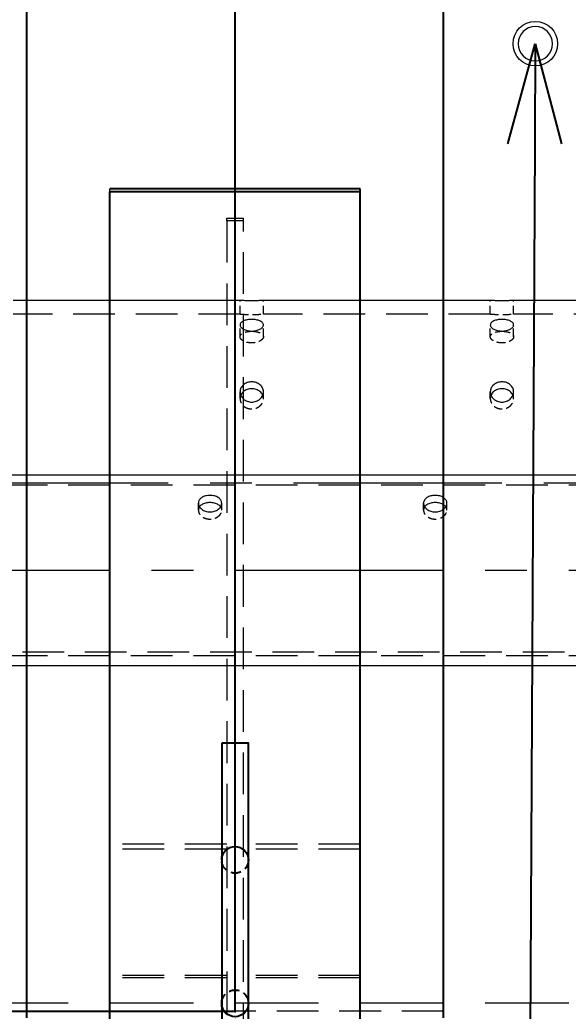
# Model space of a CAD drawing. Header units: millimetres. Extents: x -46397 to 283259, y -8690 to 23983.
# Drawn here: x 122153 to 122481, y 2979 to 3573 of the extents above; entities that cross this region are included whole.
import ezdxf
from ezdxf import colors
from ezdxf.entities.mleader import LeaderData, LeaderLine
from ezdxf.enums import TextEntityAlignment as Align
from ezdxf.math import Vec2, Vec3

# ---------------------------------------------------------------- set-up
doc = ezdxf.new("R2010")
doc.units = ezdxf.units.MM
for name, pattern in [('ACISOTGL', [3, 2, -1]), ('CENTER', [2, 1.25, -0.25, 0.25, -0.25]), ('CENTER2', [1.125, 0.75, -0.125, 0.125, -0.125]), ('HIDDEN', [0.375, 0.25, -0.125]), ('HIDDENX2', [0.75, 0.5, -0.25])]:
    doc.linetypes.add(name, pattern=pattern)
for name, color, linetype, lineweight in [('0-Dim', 7, 'Continuous', 0), ('2-Dashed', 50, 'ACISOTGL', 25), ('3-Centerline', 4, 'CENTER', 5), ('CHUAN NET KHUAT', 4, 'HIDDEN', 0), ('DUONGCHINH', 7, 'Continuous', 25), ('DUONGTAM', 1, 'CENTER', 0), ('Long_AM_Visible', 30, 'Continuous', 25), ('Standard', 7, 'Continuous', 0)]:
    doc.layers.add(name, color=color, linetype=linetype, lineweight=lineweight)
doc.layers.add('flashshoot', color=7, linetype='Continuous')
doc.styles.add('Long_Text', font='isocp.shx', dxfattribs={"width": 0.7})
doc.styles.get("Standard").update_dxf_attribs({"font": 'isocp.shx', "width": 0.8})

# ---------------------------------------------------------------- blocks, each defined once
blk = doc.blocks.new('A$C49aca623')
at = {"color": 2, "linetype": 'Continuous', "lineweight": 0, "ltscale": 10, "extrusion": (2.28848e-17, 1, 0)}
for p, q in [((3, -563.9), (-133, -563.9)), ((153, -563.9), (17, -563.9)), ((303, -563.9), (167, -563.9)), ((1960, -783), (-2832, -783))]:
    blk.add_line(p, q, dxfattribs=at)
at = {"color": 1, "linetype": 'HIDDENX2', "lineweight": 0, "ltscale": 10, "extrusion": (2.28848e-17, 1, 0)}
for p, q in [((3, -572.08), (3, -563.9)), ((17, -572.08), (17, -563.9)), ((153, -572.08), (153, -563.9)), ((167, -572.08), (167, -563.9)), ((3, -585.66), (3, -578.58)), ((17, -585.66), (17, -578.58)), ((153, -585.66), (153, -578.58)), ((167, -585.66), (167, -578.58)), ((3, -622.77), (3, -618.68)), ((17, -622.77), (17, -618.68)), ((153, -622.77), (153, -618.68)), ((167, -622.77), (167, -618.68))]:
    blk.add_line(p, q, dxfattribs=at)
at = {"color": 1, "linetype": 'HIDDENX2', "lineweight": 0, "ltscale": 50, "extrusion": (2.28848e-17, 1, 0)}
for p, q in [((3, -572.08), (-133, -572.08)), ((153, -572.08), (17, -572.08)), ((303, -572.08), (167, -572.08)), ((1960, -774.82), (-2832, -774.82))]:
    blk.add_line(p, q, dxfattribs=at)
at = {"color": 2, "linetype": 'Continuous', "lineweight": 0, "ltscale": 10}
for points, knots in [([(17, -563.9), (17, -563.9), (16.96, -563.9), (16.78, -563.91), (16.65, -563.92), (16.29, -563.94), (16.07, -563.96), (15.55, -563.98), (15.26, -564), (14.64, -564.03), (14.29, -564.04), (13.52, -564.07), (13.11, -564.08), (12.25, -564.1), (11.8, -564.11), (10.89, -564.12), (10.44, -564.12), (9.56, -564.12), (9.11, -564.12), (8.2, -564.11), (7.75, -564.1), (6.89, -564.08), (6.48, -564.07), (5.71, -564.04), (5.36, -564.03), (4.74, -564), (4.45, -563.98), (3.93, -563.96), (3.71, -563.94), (3.35, -563.92), (3.22, -563.91), (3.04, -563.9), (3, -563.9), (3, -563.9)], [10.550311, 10.550311, 10.550311, 10.550311, 11.869099, 11.869099, 13.187888, 13.187888, 14.506676, 14.506676, 15.825465, 15.825465, 17.144254, 17.144254, 18.463043, 18.463043, 19.781833, 19.781833, 21.100622, 21.100622, 22.419411, 22.419411, 23.7382, 23.7382, 25.05699, 25.05699, 26.375779, 26.375779, 27.694567, 27.694567, 29.013356, 29.013356, 30.332144, 30.332144, 31.650933, 31.650933, 31.650933, 31.650933]), ([(167, -563.9), (167, -563.9), (166.96, -563.9), (166.78, -563.91), (166.65, -563.92), (166.29, -563.94), (166.07, -563.96), (165.55, -563.98), (165.26, -564), (164.64, -564.03), (164.29, -564.04), (163.52, -564.07), (163.11, -564.08), (162.25, -564.1), (161.8, -564.11), (160.89, -564.12), (160.44, -564.12), (159.56, -564.12), (159.11, -564.12), (158.2, -564.11), (157.75, -564.1), (156.89, -564.08), (156.48, -564.07), (155.71, -564.04), (155.36, -564.03), (154.74, -564), (154.45, -563.98), (153.93, -563.96), (153.71, -563.94), (153.35, -563.92), (153.22, -563.91), (153.04, -563.9), (153, -563.9), (153, -563.9)], [10.550311, 10.550311, 10.550311, 10.550311, 11.869099, 11.869099, 13.187888, 13.187888, 14.506676, 14.506676, 15.825465, 15.825465, 17.144254, 17.144254, 18.463043, 18.463043, 19.781833, 19.781833, 21.100622, 21.100622, 22.419411, 22.419411, 23.7382, 23.7382, 25.05699, 25.05699, 26.375779, 26.375779, 27.694567, 27.694567, 29.013356, 29.013356, 30.332144, 30.332144, 31.650933, 31.650933, 31.650933, 31.650933]), ([(10, -575.27), (10.44, -575.27), (10.89, -575.29), (11.8, -575.37), (12.25, -575.43), (13.11, -575.59), (13.52, -575.69), (14.29, -575.92), (14.64, -576.06), (15.26, -576.34), (15.55, -576.51), (16.07, -576.86), (16.29, -577.06), (16.65, -577.47), (16.78, -577.69), (16.96, -578.13), (17, -578.36), (17, -578.8), (16.96, -579.03), (16.78, -579.49), (16.65, -579.72), (16.29, -580.17), (16.07, -580.39), (15.55, -580.79), (15.26, -580.98), (14.64, -581.32), (14.29, -581.47), (13.52, -581.76), (13.11, -581.88), (12.25, -582.07), (11.8, -582.15), (10.89, -582.25), (10.44, -582.27), (9.56, -582.27), (9.11, -582.25), (8.2, -582.15), (7.75, -582.07), (6.89, -581.88), (6.48, -581.76), (5.71, -581.47), (5.36, -581.32), (4.74, -580.98), (4.45, -580.79), (3.93, -580.39), (3.71, -580.17), (3.35, -579.72), (3.22, -579.49), (3.04, -579.03), (3, -578.8), (3, -578.36), (3.04, -578.13), (3.22, -577.69), (3.35, -577.47), (3.71, -577.06), (3.93, -576.86), (4.45, -576.51), (4.74, -576.34), (5.36, -576.06), (5.71, -575.92), (6.48, -575.69), (6.89, -575.59), (7.75, -575.43), (8.2, -575.37), (9.11, -575.29), (9.56, -575.27), (10, -575.27)], [0, 0, 0, 0, 1.318789, 1.318789, 2.637578, 2.637578, 3.956368, 3.956368, 5.275157, 5.275157, 6.593945, 6.593945, 7.912734, 7.912734, 9.231522, 9.231522, 10.550311, 10.550311, 11.869099, 11.869099, 13.187888, 13.187888, 14.506676, 14.506676, 15.825465, 15.825465, 17.144254, 17.144254, 18.463043, 18.463043, 19.781833, 19.781833, 21.100622, 21.100622, 22.419411, 22.419411, 23.7382, 23.7382, 25.05699, 25.05699, 26.375779, 26.375779, 27.694567, 27.694567, 29.013356, 29.013356, 30.332144, 30.332144, 31.650933, 31.650933, 32.969721, 32.969721, 34.28851, 34.28851, 35.607298, 35.607298, 36.926087, 36.926087, 38.244876, 38.244876, 39.563665, 39.563665, 40.882454, 40.882454, 42.201244, 42.201244, 42.201244, 42.201244]), ([(160, -575.27), (160.44, -575.27), (160.89, -575.29), (161.8, -575.37), (162.25, -575.43), (163.11, -575.59), (163.52, -575.69), (164.29, -575.92), (164.64, -576.06), (165.26, -576.34), (165.55, -576.51), (166.07, -576.86), (166.29, -577.06), (166.65, -577.47), (166.78, -577.69), (166.96, -578.13), (167, -578.36), (167, -578.8), (166.96, -579.03), (166.78, -579.49), (166.65, -579.72), (166.29, -580.17), (166.07, -580.39), (165.55, -580.79), (165.26, -580.98), (164.64, -581.32), (164.29, -581.47), (163.52, -581.76), (163.11, -581.88), (162.25, -582.07), (161.8, -582.15), (160.89, -582.25), (160.44, -582.27), (159.56, -582.27), (159.11, -582.25), (158.2, -582.15), (157.75, -582.07), (156.89, -581.88), (156.48, -581.76), (155.71, -581.47), (155.36, -581.32), (154.74, -580.98), (154.45, -580.79), (153.93, -580.39), (153.71, -580.17), (153.35, -579.72), (153.22, -579.49), (153.04, -579.03), (153, -578.8), (153, -578.36), (153.04, -578.13), (153.22, -577.69), (153.35, -577.47), (153.71, -577.06), (153.93, -576.86), (154.45, -576.51), (154.74, -576.34), (155.36, -576.06), (155.71, -575.92), (156.48, -575.69), (156.89, -575.59), (157.75, -575.43), (158.2, -575.37), (159.11, -575.29), (159.56, -575.27), (160, -575.27)], [0, 0, 0, 0, 1.318789, 1.318789, 2.637578, 2.637578, 3.956368, 3.956368, 5.275157, 5.275157, 6.593945, 6.593945, 7.912734, 7.912734, 9.231522, 9.231522, 10.550311, 10.550311, 11.869099, 11.869099, 13.187888, 13.187888, 14.506676, 14.506676, 15.825465, 15.825465, 17.144254, 17.144254, 18.463043, 18.463043, 19.781833, 19.781833, 21.100622, 21.100622, 22.419411, 22.419411, 23.7382, 23.7382, 25.05699, 25.05699, 26.375779, 26.375779, 27.694567, 27.694567, 29.013356, 29.013356, 30.332144, 30.332144, 31.650933, 31.650933, 32.969721, 32.969721, 34.28851, 34.28851, 35.607298, 35.607298, 36.926087, 36.926087, 38.244876, 38.244876, 39.563665, 39.563665, 40.882454, 40.882454, 42.201244, 42.201244, 42.201244, 42.201244]), ([(10, -612.72), (10.44, -612.72), (10.89, -612.76), (11.8, -612.91), (12.25, -613.02), (13.11, -613.32), (13.52, -613.51), (14.29, -613.94), (14.64, -614.18), (15.26, -614.71), (15.55, -615), (16.07, -615.65), (16.29, -616), (16.65, -616.74), (16.78, -617.12), (16.96, -617.9), (17, -618.29), (17, -619.06), (16.96, -619.45), (16.78, -620.24), (16.65, -620.63), (16.29, -621.39), (16.07, -621.75), (15.55, -622.43), (15.26, -622.74), (14.64, -623.29), (14.29, -623.55), (13.52, -624.01), (13.11, -624.21), (12.25, -624.53), (11.8, -624.65), (10.89, -624.81), (10.44, -624.85), (9.56, -624.85), (9.11, -624.81), (8.2, -624.65), (7.75, -624.53), (6.89, -624.21), (6.48, -624.01), (5.71, -623.55), (5.36, -623.29), (4.74, -622.74), (4.45, -622.43), (3.93, -621.75), (3.71, -621.39), (3.35, -620.63), (3.22, -620.24), (3.04, -619.45), (3, -619.06), (3, -618.29), (3.04, -617.9), (3.22, -617.12), (3.35, -616.74), (3.71, -616), (3.93, -615.65), (4.45, -615), (4.74, -614.71), (5.36, -614.18), (5.71, -613.94), (6.48, -613.51), (6.89, -613.32), (7.75, -613.02), (8.2, -612.91), (9.11, -612.76), (9.56, -612.72), (10, -612.72)], [0, 0, 0, 0, 1.318789, 1.318789, 2.637578, 2.637578, 3.956368, 3.956368, 5.275157, 5.275157, 6.593945, 6.593945, 7.912734, 7.912734, 9.231522, 9.231522, 10.550311, 10.550311, 11.869099, 11.869099, 13.187888, 13.187888, 14.506676, 14.506676, 15.825465, 15.825465, 17.144254, 17.144254, 18.463043, 18.463043, 19.781833, 19.781833, 21.100622, 21.100622, 22.419411, 22.419411, 23.7382, 23.7382, 25.05699, 25.05699, 26.375779, 26.375779, 27.694567, 27.694567, 29.013356, 29.013356, 30.332144, 30.332144, 31.650933, 31.650933, 32.969721, 32.969721, 34.28851, 34.28851, 35.607298, 35.607298, 36.926087, 36.926087, 38.244876, 38.244876, 39.563665, 39.563665, 40.882454, 40.882454, 42.201244, 42.201244, 42.201244, 42.201244]), ([(10, -616.82), (9.56, -616.82), (9.11, -616.86), (8.2, -617.01), (7.75, -617.12), (6.89, -617.42), (6.48, -617.6), (5.71, -618.03), (5.36, -618.28), (4.74, -618.8), (4.45, -619.1), (3.93, -619.74), (3.71, -620.09), (3.49, -620.55), (3.45, -620.64), (3.41, -620.73)], [0, 0, 0, 0, 1.318854, 1.318854, 2.637708, 2.637708, 3.956563, 3.956563, 5.275417, 5.275417, 6.59427, 6.59427, 7.913123, 7.913123, 8.233495, 8.233495, 8.233495, 8.233495]), ([(16.59, -620.73), (16.55, -620.64), (16.51, -620.55), (16.29, -620.09), (16.07, -619.74), (15.55, -619.1), (15.26, -618.8), (14.64, -618.28), (14.29, -618.03), (13.52, -617.6), (13.11, -617.42), (12.25, -617.12), (11.8, -617.01), (10.89, -616.86), (10.44, -616.82), (10, -616.82)], [33.969824, 33.969824, 33.969824, 33.969824, 34.290196, 34.290196, 35.609049, 35.609049, 36.927902, 36.927902, 38.246757, 38.246757, 39.565611, 39.565611, 40.884465, 40.884465, 42.203319, 42.203319, 42.203319, 42.203319]), ([(160, -612.72), (160.44, -612.72), (160.89, -612.76), (161.8, -612.91), (162.25, -613.02), (163.11, -613.32), (163.52, -613.51), (164.29, -613.94), (164.64, -614.18), (165.26, -614.71), (165.55, -615), (166.07, -615.65), (166.29, -616), (166.65, -616.74), (166.78, -617.12), (166.96, -617.9), (167, -618.29), (167, -619.06), (166.96, -619.45), (166.78, -620.24), (166.65, -620.63), (166.29, -621.39), (166.07, -621.75), (165.55, -622.43), (165.26, -622.74), (164.64, -623.29), (164.29, -623.55), (163.52, -624.01), (163.11, -624.21), (162.25, -624.53), (161.8, -624.65), (160.89, -624.81), (160.44, -624.85), (159.56, -624.85), (159.11, -624.81), (158.2, -624.65), (157.75, -624.53), (156.89, -624.21), (156.48, -624.01), (155.71, -623.55), (155.36, -623.29), (154.74, -622.74), (154.45, -622.43), (153.93, -621.75), (153.71, -621.39), (153.35, -620.63), (153.22, -620.24), (153.04, -619.45), (153, -619.06), (153, -618.29), (153.04, -617.9), (153.22, -617.12), (153.35, -616.74), (153.71, -616), (153.93, -615.65), (154.45, -615), (154.74, -614.71), (155.36, -614.18), (155.71, -613.94), (156.48, -613.51), (156.89, -613.32), (157.75, -613.02), (158.2, -612.91), (159.11, -612.76), (159.56, -612.72), (160, -612.72)], [0, 0, 0, 0, 1.318789, 1.318789, 2.637578, 2.637578, 3.956368, 3.956368, 5.275157, 5.275157, 6.593945, 6.593945, 7.912734, 7.912734, 9.231522, 9.231522, 10.550311, 10.550311, 11.869099, 11.869099, 13.187888, 13.187888, 14.506676, 14.506676, 15.825465, 15.825465, 17.144254, 17.144254, 18.463043, 18.463043, 19.781833, 19.781833, 21.100622, 21.100622, 22.419411, 22.419411, 23.7382, 23.7382, 25.05699, 25.05699, 26.375779, 26.375779, 27.694567, 27.694567, 29.013356, 29.013356, 30.332144, 30.332144, 31.650933, 31.650933, 32.969721, 32.969721, 34.28851, 34.28851, 35.607298, 35.607298, 36.926087, 36.926087, 38.244876, 38.244876, 39.563665, 39.563665, 40.882454, 40.882454, 42.201244, 42.201244, 42.201244, 42.201244]), ([(160, -616.82), (159.56, -616.82), (159.11, -616.86), (158.2, -617.01), (157.75, -617.12), (156.89, -617.42), (156.48, -617.6), (155.71, -618.03), (155.36, -618.28), (154.74, -618.8), (154.45, -619.1), (153.93, -619.74), (153.71, -620.09), (153.49, -620.55), (153.45, -620.64), (153.41, -620.73)], [0, 0, 0, 0, 1.318854, 1.318854, 2.637708, 2.637708, 3.956563, 3.956563, 5.275417, 5.275417, 6.59427, 6.59427, 7.913123, 7.913123, 8.233495, 8.233495, 8.233495, 8.233495]), ([(166.59, -620.73), (166.55, -620.64), (166.51, -620.55), (166.29, -620.09), (166.07, -619.74), (165.55, -619.1), (165.26, -618.8), (164.64, -618.28), (164.29, -618.03), (163.52, -617.6), (163.11, -617.42), (162.25, -617.12), (161.8, -617.01), (160.89, -616.86), (160.44, -616.82), (160, -616.82)], [33.969824, 33.969824, 33.969824, 33.969824, 34.290196, 34.290196, 35.609049, 35.609049, 36.927902, 36.927902, 38.246757, 38.246757, 39.565611, 39.565611, 40.884465, 40.884465, 42.203319, 42.203319, 42.203319, 42.203319])]:
    blk.add_open_spline(points, degree=3, knots=knots, dxfattribs=at)
at = {"color": 1, "linetype": 'HIDDENX2', "lineweight": 0, "ltscale": 10}
for points, knots in [([(3, -572.08), (3, -572.08), (3.04, -572.08), (3.22, -572.09), (3.35, -572.1), (3.71, -572.13), (3.93, -572.14), (4.45, -572.17), (4.74, -572.19), (5.36, -572.22), (5.71, -572.23), (6.48, -572.26), (6.89, -572.28), (7.75, -572.3), (8.2, -572.31), (9.11, -572.32), (9.56, -572.32), (10.44, -572.32), (10.89, -572.32), (11.8, -572.31), (12.25, -572.3), (13.11, -572.28), (13.52, -572.26), (14.29, -572.23), (14.64, -572.22), (15.26, -572.19), (15.55, -572.17), (16.07, -572.14), (16.29, -572.13), (16.65, -572.1), (16.78, -572.09), (16.96, -572.08), (17, -572.08), (17, -572.08)], [10.55083, 10.55083, 10.55083, 10.55083, 11.869683, 11.869683, 13.188536, 13.188536, 14.507389, 14.507389, 15.826243, 15.826243, 17.145097, 17.145097, 18.463951, 18.463951, 19.782805, 19.782805, 21.10166, 21.10166, 22.420514, 22.420514, 23.739368, 23.739368, 25.058222, 25.058222, 26.377077, 26.377077, 27.69593, 27.69593, 29.014783, 29.014783, 30.333636, 30.333636, 31.652489, 31.652489, 31.652489, 31.652489]), ([(153, -572.08), (153, -572.08), (153.04, -572.08), (153.22, -572.09), (153.35, -572.1), (153.71, -572.13), (153.93, -572.14), (154.45, -572.17), (154.74, -572.19), (155.36, -572.22), (155.71, -572.23), (156.48, -572.26), (156.89, -572.28), (157.75, -572.3), (158.2, -572.31), (159.11, -572.32), (159.56, -572.32), (160.44, -572.32), (160.89, -572.32), (161.8, -572.31), (162.25, -572.3), (163.11, -572.28), (163.52, -572.26), (164.29, -572.23), (164.64, -572.22), (165.26, -572.19), (165.55, -572.17), (166.07, -572.14), (166.29, -572.13), (166.65, -572.1), (166.78, -572.09), (166.96, -572.08), (167, -572.08), (167, -572.08)], [10.55083, 10.55083, 10.55083, 10.55083, 11.869683, 11.869683, 13.188536, 13.188536, 14.507389, 14.507389, 15.826243, 15.826243, 17.145097, 17.145097, 18.463951, 18.463951, 19.782805, 19.782805, 21.10166, 21.10166, 22.420514, 22.420514, 23.739368, 23.739368, 25.058222, 25.058222, 26.377077, 26.377077, 27.69593, 27.69593, 29.014783, 29.014783, 30.333636, 30.333636, 31.652489, 31.652489, 31.652489, 31.652489]), ([(10, -582.37), (9.56, -582.37), (9.11, -582.39), (8.2, -582.47), (7.75, -582.53), (6.89, -582.69), (6.48, -582.79), (5.71, -583.02), (5.36, -583.15), (4.74, -583.43), (4.45, -583.59), (3.93, -583.95), (3.71, -584.15), (3.35, -584.56), (3.22, -584.77), (3.04, -585.22), (3, -585.44), (3, -585.88), (3.04, -586.11), (3.22, -586.57), (3.35, -586.81), (3.71, -587.26), (3.93, -587.48), (4.45, -587.88), (4.74, -588.07), (5.36, -588.41), (5.71, -588.57), (6.48, -588.85), (6.89, -588.97), (7.75, -589.17), (8.2, -589.25), (9.11, -589.35), (9.56, -589.37), (10.44, -589.37), (10.89, -589.35), (11.8, -589.25), (12.25, -589.17), (13.11, -588.97), (13.52, -588.85), (14.29, -588.57), (14.64, -588.41), (15.26, -588.07), (15.55, -587.88), (16.07, -587.48), (16.29, -587.26), (16.65, -586.81), (16.78, -586.57), (16.96, -586.11), (17, -585.88), (17, -585.44), (16.96, -585.22), (16.78, -584.77), (16.65, -584.56), (16.29, -584.15), (16.07, -583.95), (15.55, -583.59), (15.26, -583.43), (14.64, -583.15), (14.29, -583.02), (13.52, -582.79), (13.11, -582.69), (12.25, -582.53), (11.8, -582.47), (10.89, -582.39), (10.44, -582.37), (10, -582.37)], [0, 0, 0, 0, 1.318854, 1.318854, 2.637708, 2.637708, 3.956563, 3.956563, 5.275417, 5.275417, 6.59427, 6.59427, 7.913123, 7.913123, 9.231977, 9.231977, 10.55083, 10.55083, 11.869683, 11.869683, 13.188536, 13.188536, 14.507389, 14.507389, 15.826243, 15.826243, 17.145097, 17.145097, 18.463951, 18.463951, 19.782805, 19.782805, 21.10166, 21.10166, 22.420514, 22.420514, 23.739368, 23.739368, 25.058222, 25.058222, 26.377077, 26.377077, 27.69593, 27.69593, 29.014783, 29.014783, 30.333636, 30.333636, 31.652489, 31.652489, 32.971343, 32.971343, 34.290196, 34.290196, 35.609049, 35.609049, 36.927902, 36.927902, 38.246757, 38.246757, 39.565611, 39.565611, 40.884465, 40.884465, 42.203319, 42.203319, 42.203319, 42.203319]), ([(160, -582.37), (159.56, -582.37), (159.11, -582.39), (158.2, -582.47), (157.75, -582.53), (156.89, -582.69), (156.48, -582.79), (155.71, -583.02), (155.36, -583.15), (154.74, -583.43), (154.45, -583.59), (153.93, -583.95), (153.71, -584.15), (153.35, -584.56), (153.22, -584.77), (153.04, -585.22), (153, -585.44), (153, -585.88), (153.04, -586.11), (153.22, -586.57), (153.35, -586.81), (153.71, -587.26), (153.93, -587.48), (154.45, -587.88), (154.74, -588.07), (155.36, -588.41), (155.71, -588.57), (156.48, -588.85), (156.89, -588.97), (157.75, -589.17), (158.2, -589.25), (159.11, -589.35), (159.56, -589.37), (160.44, -589.37), (160.89, -589.35), (161.8, -589.25), (162.25, -589.17), (163.11, -588.97), (163.52, -588.85), (164.29, -588.57), (164.64, -588.41), (165.26, -588.07), (165.55, -587.88), (166.07, -587.48), (166.29, -587.26), (166.65, -586.81), (166.78, -586.57), (166.96, -586.11), (167, -585.88), (167, -585.44), (166.96, -585.22), (166.78, -584.77), (166.65, -584.56), (166.29, -584.15), (166.07, -583.95), (165.55, -583.59), (165.26, -583.43), (164.64, -583.15), (164.29, -583.02), (163.52, -582.79), (163.11, -582.69), (162.25, -582.53), (161.8, -582.47), (160.89, -582.39), (160.44, -582.37), (160, -582.37)], [0, 0, 0, 0, 1.318854, 1.318854, 2.637708, 2.637708, 3.956563, 3.956563, 5.275417, 5.275417, 6.59427, 6.59427, 7.913123, 7.913123, 9.231977, 9.231977, 10.55083, 10.55083, 11.869683, 11.869683, 13.188536, 13.188536, 14.507389, 14.507389, 15.826243, 15.826243, 17.145097, 17.145097, 18.463951, 18.463951, 19.782805, 19.782805, 21.10166, 21.10166, 22.420514, 22.420514, 23.739368, 23.739368, 25.058222, 25.058222, 26.377077, 26.377077, 27.69593, 27.69593, 29.014783, 29.014783, 30.333636, 30.333636, 31.652489, 31.652489, 32.971343, 32.971343, 34.290196, 34.290196, 35.609049, 35.609049, 36.927902, 36.927902, 38.246757, 38.246757, 39.565611, 39.565611, 40.884465, 40.884465, 42.203319, 42.203319, 42.203319, 42.203319]), ([(3.41, -620.73), (3.29, -621.02), (3.2, -621.31), (3.04, -621.99), (3, -622.38), (3, -623.15), (3.04, -623.54), (3.22, -624.33), (3.35, -624.72), (3.71, -625.48), (3.93, -625.85), (4.45, -626.52), (4.74, -626.84), (5.36, -627.39), (5.71, -627.65), (6.48, -628.11), (6.89, -628.31), (7.75, -628.63), (8.2, -628.75), (9.11, -628.91), (9.56, -628.95), (10.44, -628.95), (10.89, -628.91), (11.8, -628.75), (12.25, -628.63), (13.11, -628.31), (13.52, -628.11), (14.29, -627.65), (14.64, -627.39), (15.26, -626.84), (15.55, -626.52), (16.07, -625.85), (16.29, -625.48), (16.65, -624.72), (16.78, -624.33), (16.96, -623.54), (17, -623.15), (17, -622.38), (16.96, -621.99), (16.8, -621.31), (16.71, -621.02), (16.59, -620.73)], [8.233495, 8.233495, 8.233495, 8.233495, 9.231977, 9.231977, 10.55083, 10.55083, 11.869683, 11.869683, 13.188536, 13.188536, 14.507389, 14.507389, 15.826243, 15.826243, 17.145097, 17.145097, 18.463951, 18.463951, 19.782805, 19.782805, 21.10166, 21.10166, 22.420514, 22.420514, 23.739368, 23.739368, 25.058222, 25.058222, 26.377077, 26.377077, 27.69593, 27.69593, 29.014783, 29.014783, 30.333636, 30.333636, 31.652489, 31.652489, 32.971343, 32.971343, 33.969824, 33.969824, 33.969824, 33.969824]), ([(153.41, -620.73), (153.29, -621.02), (153.2, -621.31), (153.04, -621.99), (153, -622.38), (153, -623.15), (153.04, -623.54), (153.22, -624.33), (153.35, -624.72), (153.71, -625.48), (153.93, -625.85), (154.45, -626.52), (154.74, -626.84), (155.36, -627.39), (155.71, -627.65), (156.48, -628.11), (156.89, -628.31), (157.75, -628.63), (158.2, -628.75), (159.11, -628.91), (159.56, -628.95), (160.44, -628.95), (160.89, -628.91), (161.8, -628.75), (162.25, -628.63), (163.11, -628.31), (163.52, -628.11), (164.29, -627.65), (164.64, -627.39), (165.26, -626.84), (165.55, -626.52), (166.07, -625.85), (166.29, -625.48), (166.65, -624.72), (166.78, -624.33), (166.96, -623.54), (167, -623.15), (167, -622.38), (166.96, -621.99), (166.8, -621.31), (166.71, -621.02), (166.59, -620.73)], [8.233495, 8.233495, 8.233495, 8.233495, 9.231977, 9.231977, 10.55083, 10.55083, 11.869683, 11.869683, 13.188536, 13.188536, 14.507389, 14.507389, 15.826243, 15.826243, 17.145097, 17.145097, 18.463951, 18.463951, 19.782805, 19.782805, 21.10166, 21.10166, 22.420514, 22.420514, 23.739368, 23.739368, 25.058222, 25.058222, 26.377077, 26.377077, 27.69593, 27.69593, 29.014783, 29.014783, 30.333636, 30.333636, 31.652489, 31.652489, 32.971343, 32.971343, 33.969824, 33.969824, 33.969824, 33.969824])]:
    blk.add_open_spline(points, degree=3, knots=knots, dxfattribs=at)
at = {"layer": 'DUONGTAM', "ltscale": 100, "extrusion": (2.28848e-17, 1, 0)}
blk.add_line((1960, -673.45), (-3000, -673.45), dxfattribs=at)
blk = doc.blocks.new('A$C46e65358')
at = {"color": 150, "linetype": 'Continuous', "lineweight": 0, "ltscale": 10, "extrusion": (2.28848e-17, 1, 0)}
for p, q in [((1125, -668.7), (-3000, -668.7)), ((1125, -783), (-2842, -783))]:
    blk.add_line(p, q, dxfattribs=at)
at = {"color": 1, "linetype": 'HIDDENX2', "lineweight": 0, "ltscale": 50, "extrusion": (2.28848e-17, 1, 0)}
for p, q in [((1125, -674.72), (-3000, -674.72)), ((1125, -776.98), (-2842, -776.98))]:
    blk.add_line(p, q, dxfattribs=at)
at = {"color": 1, "linetype": 'HIDDENX2', "lineweight": 0, "ltscale": 10, "extrusion": (2.28848e-17, 1, 0)}
for p, q in [((-22, -689.7), (-22, -685.44)), ((-8, -689.7), (-8, -685.44)), ((113, -689.7), (113, -685.44)), ((127, -689.7), (127, -685.44))]:
    blk.add_line(p, q, dxfattribs=at)
at = {"color": 150, "linetype": 'Continuous', "lineweight": 0, "ltscale": 10}
for points, knots in [([(-15, -680.79), (-14.56, -680.79), (-14.11, -680.82), (-13.2, -680.93), (-12.75, -681.01), (-11.89, -681.24), (-11.48, -681.38), (-10.71, -681.7), (-10.36, -681.89), (-9.74, -682.29), (-9.45, -682.52), (-8.93, -683.02), (-8.71, -683.3), (-8.35, -683.88), (-8.22, -684.19), (-8.04, -684.81), (-8, -685.13), (-8, -685.75), (-8.04, -686.08), (-8.22, -686.73), (-8.35, -687.06), (-8.71, -687.7), (-8.93, -688.01), (-9.45, -688.58), (-9.74, -688.85), (-10.36, -689.33), (-10.71, -689.56), (-11.48, -689.96), (-11.89, -690.13), (-12.75, -690.41), (-13.2, -690.52), (-14.11, -690.66), (-14.56, -690.69), (-15.44, -690.69), (-15.89, -690.66), (-16.8, -690.52), (-17.25, -690.41), (-18.11, -690.13), (-18.52, -689.96), (-19.29, -689.56), (-19.64, -689.33), (-20.26, -688.85), (-20.55, -688.58), (-21.07, -688.01), (-21.29, -687.7), (-21.65, -687.06), (-21.78, -686.73), (-21.96, -686.08), (-22, -685.75), (-22, -685.13), (-21.96, -684.81), (-21.78, -684.19), (-21.65, -683.88), (-21.29, -683.3), (-21.07, -683.02), (-20.55, -682.52), (-20.26, -682.29), (-19.64, -681.89), (-19.29, -681.7), (-18.52, -681.38), (-18.11, -681.24), (-17.25, -681.01), (-16.8, -680.93), (-15.89, -680.82), (-15.44, -680.79), (-15, -680.79)], [0, 0, 0, 0, 1.319832, 1.319832, 2.639664, 2.639664, 3.959497, 3.959497, 5.279329, 5.279329, 6.599151, 6.599151, 7.918973, 7.918973, 9.238795, 9.238795, 10.558617, 10.558617, 11.878439, 11.878439, 13.198261, 13.198261, 14.518084, 14.518084, 15.837906, 15.837906, 17.157738, 17.157738, 18.47757, 18.47757, 19.797402, 19.797402, 21.117235, 21.117235, 22.437067, 22.437067, 23.756899, 23.756899, 25.076731, 25.076731, 26.396564, 26.396564, 27.716386, 27.716386, 29.036208, 29.036208, 30.35603, 30.35603, 31.675852, 31.675852, 32.995674, 32.995674, 34.315496, 34.315496, 35.635318, 35.635318, 36.95514, 36.95514, 38.274973, 38.274973, 39.594805, 39.594805, 40.914637, 40.914637, 42.234469, 42.234469, 42.234469, 42.234469]), ([(120, -680.79), (120.44, -680.79), (120.89, -680.82), (121.8, -680.93), (122.25, -681.01), (123.11, -681.24), (123.52, -681.38), (124.29, -681.7), (124.64, -681.89), (125.26, -682.29), (125.55, -682.52), (126.07, -683.02), (126.29, -683.3), (126.65, -683.88), (126.78, -684.19), (126.96, -684.81), (127, -685.13), (127, -685.75), (126.96, -686.08), (126.78, -686.73), (126.65, -687.06), (126.29, -687.7), (126.07, -688.01), (125.55, -688.58), (125.26, -688.85), (124.64, -689.33), (124.29, -689.56), (123.52, -689.96), (123.11, -690.13), (122.25, -690.41), (121.8, -690.52), (120.89, -690.66), (120.44, -690.69), (119.56, -690.69), (119.11, -690.66), (118.2, -690.52), (117.75, -690.41), (116.89, -690.13), (116.48, -689.96), (115.71, -689.56), (115.36, -689.33), (114.74, -688.85), (114.45, -688.58), (113.93, -688.01), (113.71, -687.7), (113.35, -687.06), (113.22, -686.73), (113.04, -686.08), (113, -685.75), (113, -685.13), (113.04, -684.81), (113.22, -684.19), (113.35, -683.88), (113.71, -683.3), (113.93, -683.02), (114.45, -682.52), (114.74, -682.29), (115.36, -681.89), (115.71, -681.7), (116.48, -681.38), (116.89, -681.24), (117.75, -681.01), (118.2, -680.93), (119.11, -680.82), (119.56, -680.79), (120, -680.79)], [0, 0, 0, 0, 1.319832, 1.319832, 2.639664, 2.639664, 3.959497, 3.959497, 5.279329, 5.279329, 6.599151, 6.599151, 7.918973, 7.918973, 9.238795, 9.238795, 10.558617, 10.558617, 11.878439, 11.878439, 13.198261, 13.198261, 14.518084, 14.518084, 15.837906, 15.837906, 17.157738, 17.157738, 18.47757, 18.47757, 19.797402, 19.797402, 21.117235, 21.117235, 22.437067, 22.437067, 23.756899, 23.756899, 25.076731, 25.076731, 26.396564, 26.396564, 27.716386, 27.716386, 29.036208, 29.036208, 30.35603, 30.35603, 31.675852, 31.675852, 32.995674, 32.995674, 34.315496, 34.315496, 35.635318, 35.635318, 36.95514, 36.95514, 38.274973, 38.274973, 39.594805, 39.594805, 40.914637, 40.914637, 42.234469, 42.234469, 42.234469, 42.234469]), ([(-15, -685.09), (-15.44, -685.09), (-15.89, -685.11), (-16.8, -685.22), (-17.25, -685.3), (-18.11, -685.52), (-18.52, -685.66), (-19.29, -685.98), (-19.64, -686.17), (-20.26, -686.56), (-20.55, -686.79), (-21, -687.22), (-21.17, -687.42), (-21.32, -687.63)], [0, 0, 0, 0, 1.320193, 1.320193, 2.640387, 2.640387, 3.96058, 3.96058, 5.280773, 5.280773, 6.600951, 6.600951, 7.575934, 7.575934, 7.575934, 7.575934]), ([(-8.68, -687.63), (-8.83, -687.42), (-9, -687.22), (-9.45, -686.79), (-9.74, -686.56), (-10.36, -686.17), (-10.71, -685.98), (-11.48, -685.66), (-11.89, -685.52), (-12.75, -685.3), (-13.2, -685.22), (-14.11, -685.11), (-14.56, -685.09), (-15, -685.09)], [34.669998, 34.669998, 34.669998, 34.669998, 35.644982, 35.644982, 36.965159, 36.965159, 38.285352, 38.285352, 39.605546, 39.605546, 40.925739, 40.925739, 42.245932, 42.245932, 42.245932, 42.245932]), ([(120, -685.09), (119.56, -685.09), (119.11, -685.11), (118.2, -685.22), (117.75, -685.3), (116.89, -685.52), (116.48, -685.66), (115.71, -685.98), (115.36, -686.17), (114.74, -686.56), (114.45, -686.79), (114, -687.22), (113.83, -687.42), (113.68, -687.63)], [0, 0, 0, 0, 1.320193, 1.320193, 2.640387, 2.640387, 3.96058, 3.96058, 5.280773, 5.280773, 6.600951, 6.600951, 7.575934, 7.575934, 7.575934, 7.575934]), ([(126.32, -687.63), (126.17, -687.42), (126, -687.22), (125.55, -686.79), (125.26, -686.56), (124.64, -686.17), (124.29, -685.98), (123.52, -685.66), (123.11, -685.52), (122.25, -685.3), (121.8, -685.22), (120.89, -685.11), (120.44, -685.09), (120, -685.09)], [34.669998, 34.669998, 34.669998, 34.669998, 35.644982, 35.644982, 36.965159, 36.965159, 38.285352, 38.285352, 39.605546, 39.605546, 40.925739, 40.925739, 42.245932, 42.245932, 42.245932, 42.245932])]:
    blk.add_open_spline(points, degree=3, knots=knots, dxfattribs=at)
at = {"color": 1, "linetype": 'HIDDENX2', "lineweight": 0, "ltscale": 10}
for points in [[(-21.32, -687.63), (-21.37, -687.7), (-21.42, -687.77), (-21.65, -688.14), (-21.78, -688.44), (-21.96, -689.07), (-22, -689.38), (-22, -690.01), (-21.96, -690.33), (-21.78, -690.99), (-21.65, -691.32), (-21.29, -691.96), (-21.07, -692.27), (-20.55, -692.85), (-20.26, -693.12), (-19.64, -693.61), (-19.29, -693.83), (-18.52, -694.24), (-18.11, -694.42), (-17.25, -694.7), (-16.8, -694.81), (-15.89, -694.95), (-15.44, -694.99), (-14.56, -694.99), (-14.11, -694.95), (-13.2, -694.81), (-12.75, -694.7), (-11.89, -694.42), (-11.48, -694.24), (-10.71, -693.83), (-10.36, -693.61), (-9.74, -693.12), (-9.45, -692.85), (-8.93, -692.27), (-8.71, -691.96), (-8.35, -691.32), (-8.22, -690.99), (-8.04, -690.33), (-8, -690.01), (-8, -689.38), (-8.04, -689.07), (-8.22, -688.44), (-8.35, -688.14), (-8.58, -687.77), (-8.63, -687.7), (-8.68, -687.63)], [(113.68, -687.63), (113.63, -687.7), (113.58, -687.77), (113.35, -688.14), (113.22, -688.44), (113.04, -689.07), (113, -689.38), (113, -690.01), (113.04, -690.33), (113.22, -690.99), (113.35, -691.32), (113.71, -691.96), (113.93, -692.27), (114.45, -692.85), (114.74, -693.12), (115.36, -693.61), (115.71, -693.83), (116.48, -694.24), (116.89, -694.42), (117.75, -694.7), (118.2, -694.81), (119.11, -694.95), (119.56, -694.99), (120.44, -694.99), (120.89, -694.95), (121.8, -694.81), (122.25, -694.7), (123.11, -694.42), (123.52, -694.24), (124.29, -693.83), (124.64, -693.61), (125.26, -693.12), (125.55, -692.85), (126.07, -692.27), (126.29, -691.96), (126.65, -691.32), (126.78, -690.99), (126.96, -690.33), (127, -690.01), (127, -689.38), (126.96, -689.07), (126.78, -688.44), (126.65, -688.14), (126.42, -687.77), (126.37, -687.7), (126.32, -687.63)]]:
    blk.add_open_spline(points, degree=3, knots=[7.575934, 7.575934, 7.575934, 7.575934, 7.921128, 7.921128, 9.241306, 9.241306, 10.561483, 10.561483, 11.881661, 11.881661, 13.201838, 13.201838, 14.522015, 14.522015, 15.842193, 15.842193, 17.162386, 17.162386, 18.48258, 18.48258, 19.802773, 19.802773, 21.122966, 21.122966, 22.44316, 22.44316, 23.763353, 23.763353, 25.083546, 25.083546, 26.40374, 26.40374, 27.723917, 27.723917, 29.044094, 29.044094, 30.364272, 30.364272, 31.684449, 31.684449, 33.004627, 33.004627, 34.324804, 34.324804, 34.669998, 34.669998, 34.669998, 34.669998], dxfattribs=at)
at = {"layer": 'DUONGTAM', "color": 1, "ltscale": 100, "extrusion": (2.28848e-17, 1, 0)}
blk.add_line((1125, -725.85), (-3000, -725.85), dxfattribs=at)
blk = doc.blocks.new('A$Cb6d5b212')
at = {"color": 2, "linetype": 'Continuous', "lineweight": 0, "ltscale": 10, "extrusion": (2.28848e-17, 1, 0)}
blk.add_line((0, -990), (0, 990), dxfattribs=at)
at = {"layer": 'CHUAN NET KHUAT', "color": 3, "linetype": 'HIDDENX2', "lineweight": 0, "ltscale": 100, "extrusion": (2.28848e-17, 1, 0)}
for p, q in [((-1500, -985), (0, -985)), ((0, -985), (1500, -985))]:
    blk.add_line(p, q, dxfattribs=at)
at = {"layer": 'DUONGCHINH', "color": 2, "ltscale": 10, "extrusion": (2.28848e-17, 1, 0)}
for p, q in [((0, -990), (0, 990)), ((-1500, -990), (0, -990))]:
    blk.add_line(p, q, dxfattribs=at)
blk = doc.blocks.new('*U1680')
at = {"layer": '3-Centerline', "color": 0, "linetype": 'CENTER2', "ltscale": 30, "transparency": 16777216}
blk.add_line((-116.5, 0), (116.5, 0), dxfattribs=at)
blk = doc.blocks.new('*U1678')
blk.add_lwpolyline([(-113, 8), (113, 8), (113, -8), (-113, -8)], close=True)
for centre, start, end in [((-43, 0), 90, 270), ((43, 0), 270, 90)]:
    blk.add_arc(centre, 8, start, end)
at = {"layer": '2-Dashed', "ltscale": 3}
for centre, start, end in [((-43, 0), 270, 90), ((43, 0), 90, 270)]:
    blk.add_arc(centre, 8, start, end, dxfattribs=at)
at = {"layer": '3-Centerline', "linetype": 'CENTER2', "ltscale": 30}
blk.add_blockref('*U1680', (0, 0), dxfattribs=at)
blk = doc.blocks.new('SAD1-1')
at = {"color": 8, "linetype": 'Continuous', "lineweight": 0, "ltscale": 10, "extrusion": (2.28848e-17, 1, 0)}
blk.add_line((50, 491.13), (50, 493), dxfattribs=at)
at = {"layer": 'CHUAN NET KHUAT', "ltscale": 100, "extrusion": (2.28848e-17, 1, 0)}
for p, q in [((120, 473.77), (120, 475.37)), ((120, 475.37), (130, 475.37)), ((120, 473.77), (120, -245)), ((130, 473.77), (120, 473.77)), ((130, 473.77), (130, 475.37)), ((130, -245), (130, 473.77)), ((120, 100.18), (50, 100.18)), ((120, 97.21), (50, 97.21)), ((200, 100.18), (130, 100.18)), ((200, 97.21), (130, 97.21)), ((120, 21.34), (50, 21.34)), ((120, 19.98), (50, 19.98)), ((200, 21.34), (130, 21.34)), ((200, 19.98), (130, 19.98)), ((250, 0), (0, 0))]:
    blk.add_line(p, q, dxfattribs=at)
at = {"layer": 'DUONGCHINH', "extrusion": (2.28848e-17, 1, 0)}
for p, q in [((0, 609.61), (0, -4)), ((250, -4), (250, 609.61)), ((200, 493), (50, 493)), ((50, -245), (50, 491.13)), ((200, 491.13), (50, 491.13)), ((200, 491.13), (200, 493)), ((200, -245), (200, 491.13))]:
    blk.add_line(p, q, dxfattribs=at)
at = {"xscale": -1, "rotation": 90}
blk.add_blockref('*U1678', (125, 47.7), dxfattribs=at)
blk = doc.blocks.new('WQU EUIQUWE QWEQWE')
at = {"color": 2, "linetype": 'Continuous', "lineweight": 0, "ltscale": 10}
blk.add_circle((5180, -410), 13.35, dxfattribs=at)
blk.add_circle((5180, -410), 13.35, dxfattribs=at)
at = {"color": 2, "linetype": 'Continuous', "lineweight": 0, "ltscale": 10, "extrusion": (0, 0, -1)}
blk.add_circle((-5180, -410), 10.35, dxfattribs=at)
blk = doc.blocks.new('_TagCircle')
at = {"color": 0, "linetype": 'ByBlock', "lineweight": -2, "transparency": 16777216}
blk.add_circle((0, 0), 4, dxfattribs=at)
at = {"layer": 'Long_AM_Visible', "color": 0, "transparency": 16777216, "style": 'Long_Text'}
blk.add_attdef('TAGNUMBER', text='', height=3, dxfattribs=at).set_placement((0, -1.5), align=Align.CENTER)
blk = doc.blocks.new('_Open30')
at = {"color": 0, "linetype": 'ByBlock', "lineweight": -2}
for p, q in [((-1, 0.2679), (0, 0)), ((0, 0), (-1, -0.2679)), ((0, 0), (-1, 0))]:
    blk.add_line(p, q, dxfattribs=at)

msp = doc.modelspace()

# ---------------------------------------------------------------- block references
msp.add_blockref('SAD1-1', (122156.62, 2978.61, -1.5))
at = {"layer": 'flashshoot'}
for name in ['A$C49aca623', 'A$C46e65358']:
    msp.add_blockref(name, (122281.62, 3968.61, -1.5), dxfattribs=at)
at = {"layer": 'Standard'}
for name, p in [('WQU EUIQUWE QWEQWE', (117281.62, 3968.61, -1.5)), ('A$Cb6d5b212', (122281.62, 3968.61, -1.5))]:
    msp.add_blockref(name, p, dxfattribs=at)

# ---------------------------------------------------------------- leaders
at = {"layer": '0-Dim', "color": 6}
ml = msp.add_multileader_block('Standard', dxfattribs=at)
ml.set_content('_TagCircle', color=6, scale=-30)
ml.set_attribute('TAGNUMBER', 'N4', width=0)
ml.set_leader_properties(color=5)
ml.set_arrow_properties(name='OPEN30')
ml.build(insert=Vec2(0, 0))
ml.multileader.update_dxf_attribs({"has_dogleg": 0, "text_left_attachment_type": 6, "text_right_attachment_type": 6, "dogleg_length": 0.36, "arrow_head_size": 60, "block_connection_type": 1})
ctx = ml.context
ctx.base_point, ctx.char_height, ctx.arrow_head_size, ctx.landing_gap_size, ctx.plane_origin = Vec3(122454.2, 2112.72, -1.5), 56, 60, 1.4, Vec3(122811.24, 2440.96, -1.5)
ctx.left_attachment, ctx.right_attachment, ctx.attachment_type = 6, 6, 1
notes = []
notes.append((ctx, [(0, (1, 1, 0), (122454.56, 2112.72, -1.5), (-1, 0), 0.36, [(0, [(122461.62, 3558.61, -1.5)], 0, [])])]))
ctx.block.insert, ctx.block.rotation, ctx.block.scale = Vec3(122454.2, 2112.72, -1.5), 3.141593, Vec3(-30, 30, 30)
for ctx, leaders in notes:
    for number, flags, end, landing, length, lines in leaders:
        leader = LeaderData()
        leader.index, (leader.has_last_leader_line, leader.has_dogleg_vector, leader.attachment_direction) = number, flags
        leader.last_leader_point, leader.dogleg_vector, leader.dogleg_length = Vec3(end), Vec3(landing), length
        for number, points, colour, breaks in lines:
            line = LeaderLine()
            line.index, line.vertices, line.color, line.breaks = number, Vec3.list(points), colors.encode_raw_color(colour), breaks
            leader.lines.append(line)
        ctx.leaders.append(leader)

doc.saveas('drawing.dxf')
